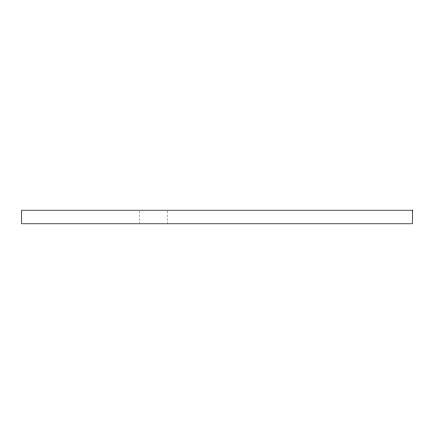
<?xml version="1.0" encoding="UTF-8"?>
<svg xmlns="http://www.w3.org/2000/svg" width="434" height="434" viewBox="0 0 434 434"><rect width="100%" height="100%" fill="white"/><g stroke="black" fill="none" stroke-linecap="round" stroke-linejoin="round"><path stroke-width="0.33" stroke-dasharray="2.17 1.63" d="M167.399 210.848L167.399 223.798M139.336 210.848L139.336 223.152"/><path stroke-width="0.65" d="M412.3 210.202L21.7 210.202L21.7 223.798L412.3 223.798L412.3 210.202"/></g></svg>
